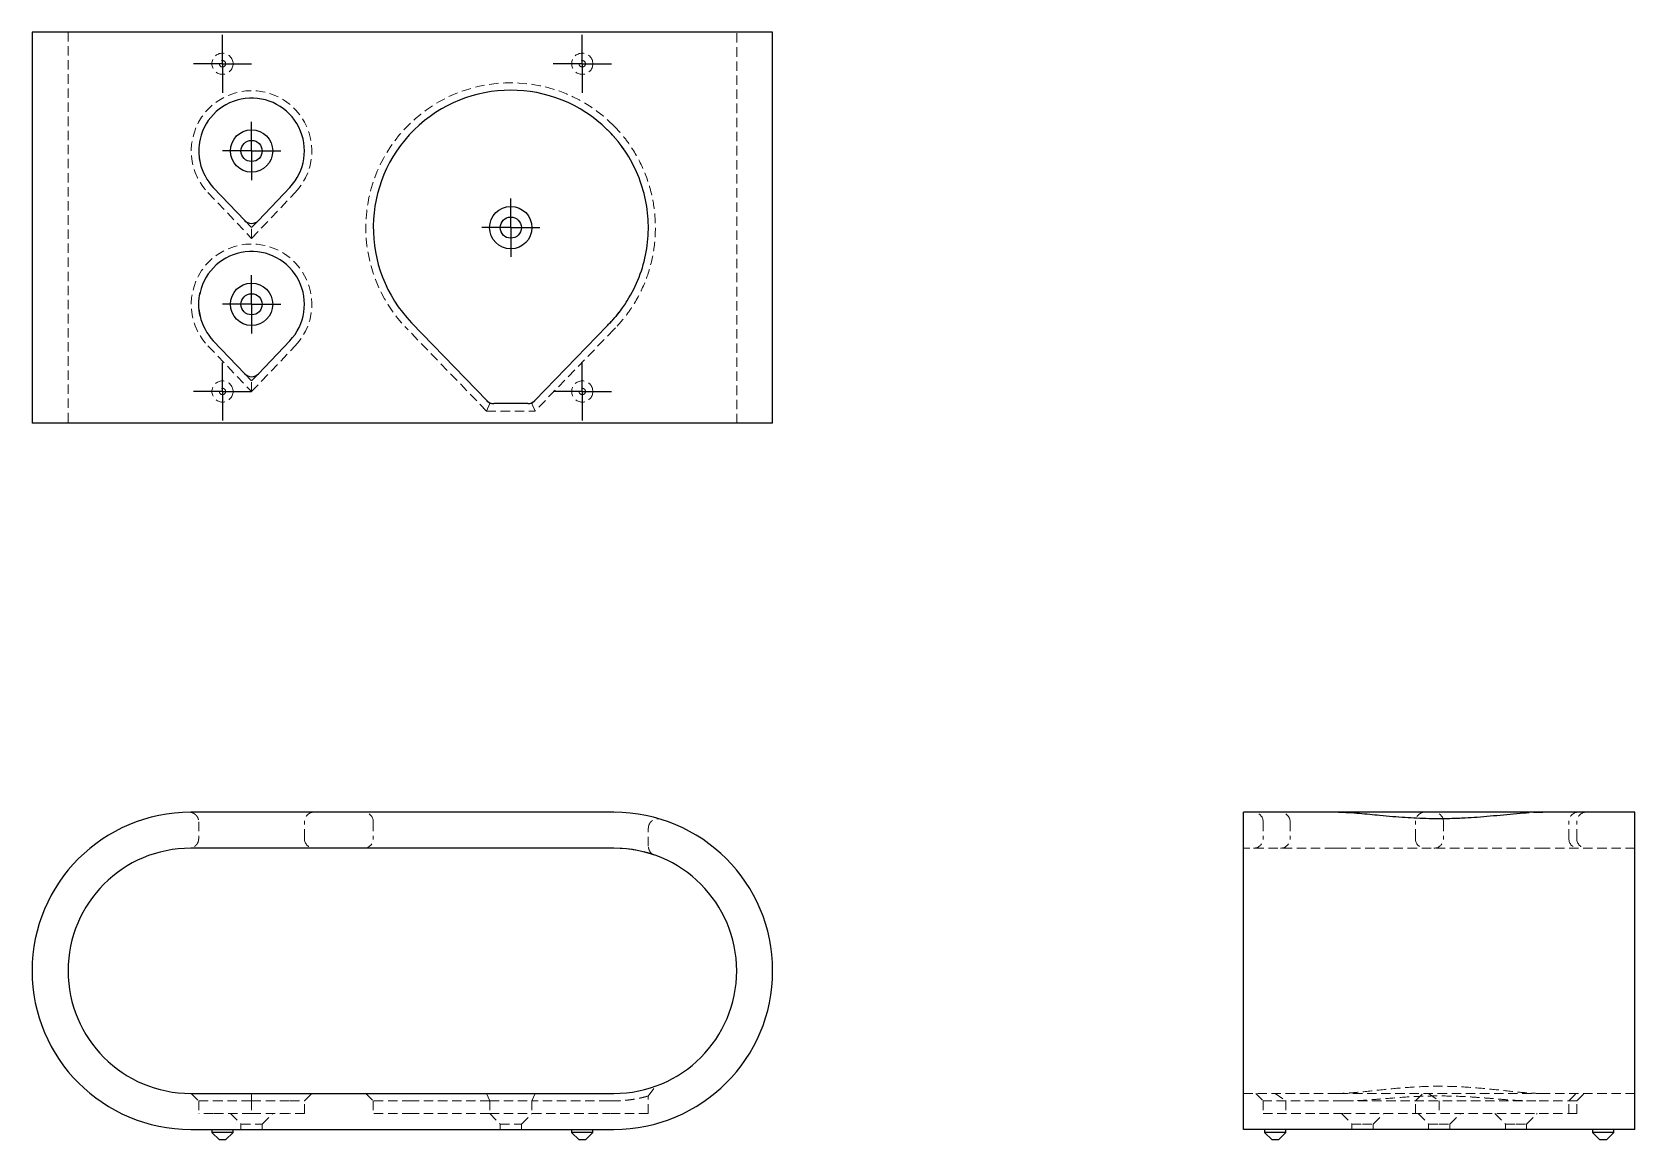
# Model space of a CAD drawing. Header units: millimetres. Extents: x 33 to 249, y 35 to 184.
import ezdxf

# ---------------------------------------------------------------- set-up
doc = ezdxf.new("R2010")
doc.units = ezdxf.units.MM
doc.linetypes.add('HIDDEN', pattern=[1.905, 1.27, -0.635])
doc.layers.add('10', color=7, linetype='Continuous')

# ---------------------------------------------------------------- blocks, each defined once
blk = doc.blocks.new('SW_CENTERMARKSYMBOL_0')
at = {"layer": '10', "color": 0}
for p, q in [((0, 2.5), (0, 3.93)), ((0, 0), (0, 2.5)), ((-2.5, 0), (-3.93, 0)), ((0, 0), (-2.5, 0)), ((0, 0), (0, -2.5)), ((0, 0), (2.5, 0)), ((2.5, 0), (3.93, 0)), ((0, -2.5), (0, -3.93))]:
    blk.add_line(p, q, dxfattribs=at)
blk = doc.blocks.new('SW_CENTERMARKSYMBOL_1')
at = {"layer": '10', "color": 0}
for p, q in [((0, 2.5), (0, 3.93)), ((0, 0), (0, 2.5)), ((-2.5, 0), (-3.93, 0)), ((0, 0), (-2.5, 0)), ((0, 0), (0, -2.5)), ((0, 0), (2.5, 0)), ((2.5, 0), (3.93, 0)), ((0, -2.5), (0, -3.93))]:
    blk.add_line(p, q, dxfattribs=at)
blk = doc.blocks.new('SW_CENTERMARKSYMBOL_2')
at = {"layer": '10', "color": 0}
for p, q in [((0, 2.5), (0, 3.93)), ((0, 0), (0, 2.5)), ((-2.5, 0), (-3.93, 0)), ((0, 0), (-2.5, 0)), ((0, 0), (0, -2.5)), ((0, 0), (2.5, 0)), ((2.5, 0), (3.93, 0)), ((0, -2.5), (0, -3.93))]:
    blk.add_line(p, q, dxfattribs=at)
blk = doc.blocks.new('SW_CENTERMARKSYMBOL_3')
at = {"layer": '10', "color": 0}
for p, q in [((0, 2.5), (0, 3.93)), ((0, 0), (0, 2.5)), ((-2.5, 0), (-3.93, 0)), ((0, 0), (-2.5, 0)), ((0, 0), (0, -2.5)), ((0, 0), (2.5, 0)), ((2.5, 0), (3.93, 0)), ((0, -2.5), (0, -3.93))]:
    blk.add_line(p, q, dxfattribs=at)
blk = doc.blocks.new('SW_CENTERMARKSYMBOL_4')
at = {"layer": '10', "color": 0}
for p, q in [((0, 2.5), (0, 3.93)), ((0, 0), (0, 2.5)), ((-2.5, 0), (-3.93, 0)), ((0, 0), (-2.5, 0)), ((0, 0), (0, -2.5)), ((0, 0), (2.5, 0)), ((2.5, 0), (3.93, 0)), ((0, -2.5), (0, -3.93))]:
    blk.add_line(p, q, dxfattribs=at)
blk = doc.blocks.new('SW_CENTERMARKSYMBOL_5')
at = {"layer": '10', "color": 0}
for p, q in [((0, 2.5), (0, 3.93)), ((0, 0), (0, 2.5)), ((-2.5, 0), (-3.93, 0)), ((0, 0), (-2.5, 0)), ((0, 0), (0, -2.5)), ((0, 0), (2.5, 0)), ((2.5, 0), (3.93, 0)), ((0, -2.5), (0, -3.93))]:
    blk.add_line(p, q, dxfattribs=at)
blk = doc.blocks.new('SW_CENTERMARKSYMBOL_6')
at = {"layer": '10', "color": 0}
for p, q in [((0, 2.5), (0, 3.93)), ((0, 0), (0, 2.5)), ((-2.5, 0), (-3.93, 0)), ((0, 0), (-2.5, 0)), ((0, 0), (0, -2.5)), ((0, 0), (2.5, 0)), ((2.5, 0), (3.93, 0)), ((0, -2.5), (0, -3.93))]:
    blk.add_line(p, q, dxfattribs=at)

msp = doc.modelspace()

# ---------------------------------------------------------------- linework, layer by layer
at = {"color": 7, "linetype": 'Continuous', "lineweight": 25}
for p, q in [((33, 184.43), (33, 131.57)), ((54.43, 184.43), (33, 184.43)), ((111.57, 184.43), (54.43, 184.43)), ((133, 184.43), (111.57, 184.43)), ((133, 131.57), (133, 184.43)), ((57.47, 163.43), (61.71, 158.98)), ((63.57, 158.98), (67.82, 163.43)), ((84.24, 145.14), (94.41, 134.62)), ((100.88, 134.62), (110.65, 144.73)), ((61.71, 138.26), (57.47, 142.72)), ((67.82, 142.72), (63.57, 138.26)), ((99.95, 134.22), (95.33, 134.22)), ((54.43, 131.57), (33, 131.57)), ((111.57, 131.57), (54.43, 131.57)), ((133, 131.57), (111.57, 131.57)), ((111.57, 79.01), (54.43, 79.01)), ((196.57, 36.15), (196.57, 79.01)), ((208.84, 79.01), (196.57, 79.01)), ((209.25, 79.01), (208.84, 79.01)), ((209.26, 79), (209.2, 79.01)), ((237.15, 79.01), (209.25, 79.01)), ((249.43, 79.01), (237.15, 79.01)), ((249.43, 36.15), (249.43, 79.01)), ((111.57, 74.15), (54.43, 74.15)), ((54.43, 41.01), (111.57, 41.01)), ((54.43, 36.15), (111.57, 36.15)), ((57.29, 36.15), (57.29, 35.72)), ((57.29, 35.72), (58.29, 34.72)), ((60.14, 35.72), (57.29, 35.72)), ((59.14, 34.72), (58.29, 34.72)), ((59.14, 34.72), (60.14, 35.72)), ((60.14, 35.72), (60.14, 36.15)), ((105.86, 36.15), (105.86, 35.72)), ((105.86, 35.72), (106.86, 34.72)), ((108.71, 35.72), (105.86, 35.72)), ((107.71, 34.72), (106.86, 34.72)), ((107.71, 34.72), (108.71, 35.72)), ((108.71, 35.72), (108.71, 36.15)), ((249.43, 36.15), (196.57, 36.15)), ((199.43, 36.15), (199.43, 35.72)), ((199.43, 35.72), (200.43, 34.72)), ((200.86, 35.72), (199.43, 35.72)), ((200.86, 34.72), (200.43, 34.72)), ((202.29, 35.72), (200.86, 35.72)), ((201.29, 34.72), (200.86, 34.72)), ((201.29, 34.72), (202.29, 35.72)), ((202.29, 35.72), (202.29, 36.15)), ((243.71, 36.15), (243.71, 35.72)), ((243.71, 35.72), (244.71, 34.72)), ((245.14, 35.72), (243.71, 35.72)), ((245.14, 34.72), (244.71, 34.72)), ((246.57, 35.72), (245.14, 35.72)), ((245.57, 34.72), (245.14, 34.72)), ((245.57, 34.72), (246.57, 35.72)), ((246.57, 35.72), (246.57, 36.15))]:
    msp.add_line(p, q, dxfattribs=at)
at = {"color": 7, "linetype": 'HIDDEN', "lineweight": 18}
for p, q in [((37.86, 184.43), (37.86, 131.57)), ((128.14, 131.57), (128.14, 184.43)), ((110.67, 171.24), (110.86, 171.05)), ((56.75, 162.74), (62.64, 156.55)), ((62.64, 156.55), (68.54, 162.74)), ((61.71, 158.98), (62.64, 158)), ((62.64, 158), (63.57, 158.98)), ((62.64, 156.55), (62.64, 158)), ((94.36, 133.22), (83.52, 144.45)), ((111.57, 144.25), (100.92, 133.22)), ((56.75, 142.03), (62.64, 135.84)), ((62.64, 135.84), (68.54, 142.03)), ((61.71, 138.26), (62.64, 137.29)), ((62.64, 137.29), (63.57, 138.26)), ((62.64, 135.84), (62.64, 137.29)), ((94.36, 133.22), (94.79, 134.22)), ((94.79, 134.22), (94.41, 134.62)), ((94.79, 134.22), (95.33, 134.22)), ((99.95, 134.22), (100.5, 134.22)), ((100.88, 134.62), (100.5, 134.22)), ((100.92, 133.22), (100.5, 134.22)), ((94.36, 133.22), (100.92, 133.22)), ((54.68, 78.92), (54.2, 79.01)), ((54.33, 79.01), (54.68, 78.92)), ((54.43, 79.01), (54.66, 78.99)), ((111.98, 79), (111.81, 78.99)), ((114.09, 78.86), (113.96, 78.87)), ((209.2, 79.01), (208.84, 79.01)), ((209.26, 79), (209.41, 78.98)), ((210.22, 78.95), (209.41, 78.98)), ((237.15, 79.01), (236.99, 78.99)), ((55.5, 77.72), (55.5, 75.44)), ((69.79, 75.44), (69.79, 77.72)), ((79.07, 77.72), (79.07, 75.44)), ((116.21, 74.42), (116.21, 76.83)), ((199.22, 77.72), (199.22, 75.44)), ((202.86, 77.72), (202.86, 75.44)), ((219.79, 75.44), (219.79, 77.72)), ((223.58, 77.72), (223.58, 75.44)), ((240.5, 75.44), (240.5, 77.72)), ((241.57, 75.44), (241.57, 77.72)), ((208.84, 74.15), (196.57, 74.15)), ((209.25, 74.15), (208.84, 74.15)), ((237.15, 74.15), (209.25, 74.15)), ((249.43, 74.15), (237.15, 74.15)), ((116.21, 40.66), (117.17, 41.98)), ((54.5, 41.01), (55.5, 40.01)), ((55.5, 40.01), (57.47, 40.01)), ((55.5, 40.01), (55.5, 38.29)), ((57.47, 40.01), (62.64, 40.01)), ((62.64, 41.01), (62.64, 40.01)), ((62.64, 40.01), (67.82, 40.01)), ((62.64, 40.01), (62.64, 38.29)), ((67.82, 40.01), (69.79, 40.01)), ((69.79, 40.01), (70.79, 41.01)), ((69.79, 38.29), (69.79, 40.01)), ((78.07, 41.01), (79.07, 40.01)), ((84.24, 40.01), (79.07, 40.01)), ((79.07, 40.01), (79.07, 38.29)), ((94.79, 40.01), (84.24, 40.01)), ((94.36, 41.01), (94.79, 40.01)), ((94.79, 40.01), (94.79, 38.29)), ((94.79, 40.01), (100.5, 40.01)), ((100.92, 41.01), (100.5, 40.01)), ((100.5, 40.01), (100.5, 38.29)), ((110.85, 40.01), (100.5, 40.01)), ((111.04, 40.01), (110.85, 40.01)), ((116.21, 38.29), (116.21, 40.67)), ((209.25, 41.01), (196.57, 41.01)), ((198.22, 41.01), (199.22, 40.01)), ((209.94, 40.01), (199.22, 40.01)), ((199.22, 40.01), (199.22, 38.29)), ((200.84, 41.01), (202.29, 40.01)), ((202.29, 40.01), (202.29, 38.29)), ((209.25, 41.01), (209.45, 41.01)), ((209.45, 41.01), (236.75, 41.01)), ((210.14, 40.01), (209.94, 40.01)), ((209.94, 40.01), (210.14, 40.01)), ((210.14, 40.01), (235.48, 40.01)), ((219.79, 40.01), (220.79, 41.01)), ((219.79, 38.29), (219.79, 40.01)), ((221.55, 41.01), (223, 40.01)), ((223, 40.01), (223, 38.29)), ((241.57, 40.01), (236.05, 40.01)), ((249.43, 41.01), (236.75, 41.01)), ((240.5, 40.01), (241.5, 41.01)), ((240.5, 38.29), (240.5, 40.01)), ((241.57, 40.01), (242.57, 41.01)), ((241.57, 38.29), (241.57, 40.01)), ((57.47, 38.29), (55.5, 38.29)), ((62.64, 38.29), (57.47, 38.29)), ((59.79, 38.29), (61.21, 36.87)), ((61.21, 36.87), (64.07, 36.87)), ((61.21, 36.87), (61.21, 36.15)), ((62.64, 38.29), (67.82, 38.29)), ((64.07, 36.87), (65.5, 38.29)), ((64.07, 36.15), (64.07, 36.87)), ((69.79, 38.29), (67.82, 38.29)), ((84.24, 38.29), (79.07, 38.29)), ((94.79, 38.29), (84.24, 38.29)), ((94.79, 38.29), (100.5, 38.29)), ((94.79, 38.29), (96.21, 36.87)), ((96.21, 36.87), (99.07, 36.87)), ((96.21, 36.87), (96.21, 36.15)), ((99.07, 36.87), (100.5, 38.29)), ((99.07, 36.15), (99.07, 36.87)), ((100.5, 38.29), (111.04, 38.29)), ((116.21, 38.29), (111.04, 38.29)), ((199.22, 38.29), (210.14, 38.29)), ((209.79, 38.29), (211.21, 36.87)), ((241.57, 38.29), (210.14, 38.29)), ((211.21, 36.87), (212.64, 36.87)), ((211.21, 36.87), (211.21, 36.15)), ((212.64, 36.87), (214.07, 36.87)), ((214.07, 36.87), (215.5, 38.29)), ((214.07, 36.15), (214.07, 36.87)), ((220.14, 38.29), (221.57, 36.87)), ((221.57, 36.87), (223, 36.87)), ((221.57, 36.87), (221.57, 36.15)), ((223, 36.87), (224.43, 36.87)), ((224.43, 36.87), (225.86, 38.29)), ((224.43, 36.15), (224.43, 36.87)), ((230.5, 38.29), (231.93, 36.87)), ((231.93, 36.87), (233.36, 36.87)), ((231.93, 36.87), (231.93, 36.15)), ((233.36, 36.87), (234.79, 36.87)), ((234.79, 36.87), (236.21, 38.29)), ((234.79, 36.15), (234.79, 36.87))]:
    msp.add_line(p, q, dxfattribs=at)
at = {"color": 7, "linetype": 'Continuous', "lineweight": 25, "flags": 128}
for points in [[(55.68, 169.96), (55.64, 169.75), (55.59, 169.52)], [(55.57, 167.34), (55.59, 167.2), (55.68, 166.76)], [(55.68, 149.24), (55.64, 149.03), (55.62, 148.92)], [(55.53, 146.98), (55.59, 146.48), (55.68, 146.04)]]:
    msp.add_lwpolyline(points, dxfattribs=at)
at = {"color": 7, "linetype": 'HIDDEN', "lineweight": 18}
for centre, radius in [((58.71, 180.14), 1.43), ((58.71, 180.14), 0.429), ((107.29, 180.14), 1.43), ((107.29, 180.14), 0.429), ((58.71, 135.86), 1.43), ((107.29, 135.86), 1.43), ((58.71, 135.86), 0.429), ((107.29, 135.86), 0.429)]:
    msp.add_circle(centre, radius, dxfattribs=at)
at = {"color": 7, "linetype": 'Continuous', "lineweight": 25}
for centre, radius in [((62.64, 168.36), 2.86), ((62.64, 168.36), 1.43), ((97.64, 158), 2.86), ((97.64, 158), 1.43), ((62.64, 147.64), 2.86), ((62.64, 147.64), 1.43)]:
    msp.add_circle(centre, radius, dxfattribs=at)
at = {"color": 7, "linetype": 'HIDDEN', "lineweight": 18}
for centre, radius, start, end in [((97.64, 158), 19.57, 44.6283, 223.8226), ((62.64, 168.36), 8.14, 316.3972, 223.6028), ((62.64, 147.64), 8.14, 316.3972, 223.6028), ((71.07, 77.72), 1.29, 90, 180), ((77.79, 77.72), 1.29, 0, 90), ((197.94, 77.72), 1.29, 0, 90), ((201.58, 77.72), 1.29, 0, 90), ((221.07, 77.72), 1.29, 90, 180), ((222.29, 77.72), 1.29, 0, 90), ((241.79, 77.72), 1.29, 90, 180), ((242.86, 77.72), 1.29, 90, 180), ((71.07, 75.44), 1.29, 180, 270), ((77.79, 75.44), 1.29, 270, 0), ((197.94, 75.44), 1.29, 270, 0), ((201.58, 75.44), 1.29, 270, 0), ((221.07, 75.44), 1.29, 180, 270), ((222.29, 75.44), 1.29, 270, 0), ((241.79, 75.44), 1.29, 180, 270), ((242.86, 75.44), 1.29, 180, 270)]:
    msp.add_arc(centre, radius, start, end, dxfattribs=at)
at = {"color": 7, "linetype": 'Continuous', "lineweight": 25}
for centre, radius, start, end in [((62.64, 168.36), 7.14, 316.3972, 167.0526), ((97.64, 158), 18.57, 45.4574, 223.8131), ((62.64, 168.36), 7.14, 192.9474, 223.6028), ((62.64, 159.86), 1.29, 223.6028, 316.3972), ((62.64, 147.64), 7.14, 316.3972, 167.0526), ((62.64, 147.64), 7.14, 192.9474, 223.6028), ((62.64, 139.15), 1.29, 223.6028, 316.3972), ((95.33, 135.51), 1.29, 224, 270), ((99.95, 135.51), 1.29, 270, 316), ((54.43, 57.58), 21.43, 90, 270), ((111.57, 57.58), 21.43, 270, 90), ((54.43, 57.58), 16.57, 90, 270), ((111.57, 57.58), 16.57, 270, 90)]:
    msp.add_arc(centre, radius, start, end, dxfattribs=at)
for points, knots in [([(111.04, 145.14), (111.27, 145.38), (111.49, 145.62), (111.9, 146.1), (112.1, 146.34), (112.68, 147.08), (113.03, 147.59), (114.01, 149.14), (114.55, 150.22), (115.4, 152.43), (115.72, 153.57), (116.13, 155.89), (116.23, 157.07), (116.2, 159.41), (116.07, 160.59), (115.6, 162.89), (115.25, 164.03), (114.33, 166.23), (113.77, 167.3), (112.74, 168.83), (112.37, 169.33), (111.87, 169.93), (111.77, 170.05), (111.56, 170.29), (111.46, 170.41), (111.13, 170.77), (110.9, 171.01), (110.67, 171.24)], [0, 0, 0, 0, 0.03125, 0.03125, 0.0625, 0.0625, 0.125, 0.125, 0.25, 0.25, 0.375, 0.375, 0.5, 0.5, 0.625, 0.625, 0.75, 0.75, 0.875, 0.875, 0.9375, 0.9375, 0.953125, 0.953125, 0.96875, 0.96875, 1, 1, 1, 1]), ([(55.68, 169.96), (55.56, 169.43), (55.5, 168.9), (55.5, 167.82), (55.56, 167.28), (55.68, 166.76)], [0, 0, 0, 0, 0.5, 0.5, 1, 1, 1, 1]), ([(55.68, 146.04), (55.56, 146.57), (55.5, 147.1), (55.5, 148.18), (55.56, 148.72), (55.68, 149.24)], [0, 0, 0, 0, 0.5, 0.5, 1, 1, 1, 1]), ([(112.73, 147.19), (112.51, 146.89), (111.99, 146.17), (111.39, 145.52), (111.04, 145.14)], [0, 0, 0, 0, 0.4221809, 1, 1, 1, 1]), ([(235.15, 78.92), (234.61, 78.88), (233.5, 78.8), (231.73, 78.63), (229.93, 78.46), (228.19, 78.31), (226.73, 78.22), (225.49, 78.16), (224.37, 78.13), (223.07, 78.11), (221.57, 78.13), (219.98, 78.18), (218.35, 78.28), (216.68, 78.4), (215.09, 78.55), (213.58, 78.7), (212.19, 78.83), (211.05, 78.92), (210.42, 78.94), (210.22, 78.95)], [0, 0, 0, 0, 0.075469, 0.153208, 0.225718, 0.293013, 0.355514, 0.391148, 0.431631, 0.479388, 0.534482, 0.597055, 0.655116, 0.718803, 0.788479, 0.845013, 0.905564, 0.970536, 1, 1, 1, 1]), ([(116.87, 73.28), (116.81, 73.3), (116.66, 73.35), (116.25, 73.48), (115.81, 73.6), (115.63, 73.64)], [0, 0, 0, 0, 0.267538, 0.696845, 1, 1, 1, 1])]:
    msp.add_open_spline(points, degree=3, knots=knots, dxfattribs=at)
at = {"color": 7, "linetype": 'HIDDEN', "lineweight": 18}
for points, knots in [([(110.86, 171.05), (111.05, 170.85), (111.43, 170.46), (111.78, 170.03), (111.95, 169.81)], [0, 0, 0, 0, 0.492186, 1, 1, 1, 1]), ([(111.57, 171.75), (112.05, 171.26), (112.5, 170.75), (113.34, 169.71), (113.72, 169.17), (114.77, 167.53), (115.34, 166.41), (116.25, 164.1), (116.59, 162.92), (117.04, 160.54), (117.16, 159.33), (117.17, 156.92), (117.07, 155.71), (116.65, 153.32), (116.33, 152.14), (115.45, 149.83), (114.9, 148.69), (113.87, 147.05), (113.5, 146.51), (112.89, 145.72), (112.67, 145.46), (112.34, 145.08), (112.23, 144.95), (112, 144.7), (111.88, 144.57), (111.77, 144.45)], [0, 0, 0, 0, 0.0625, 0.0625, 0.125, 0.125, 0.25, 0.25, 0.375, 0.375, 0.5, 0.5, 0.625, 0.625, 0.75, 0.75, 0.875, 0.875, 0.9375, 0.9375, 0.96875, 0.96875, 0.984375, 0.984375, 1, 1, 1, 1]), ([(112.28, 169.41), (112.34, 169.34), (112.75, 168.86), (113.16, 168.26), (113.47, 167.71), (113.51, 167.63)], [0, 0, 0, 0, 0.121442, 0.874829, 1, 1, 1, 1]), ([(54.34, 79.01), (54.3, 79.01), (54.21, 79.01), (54.21, 79.01), (54.21, 79.01)], [0, 0, 0, 0, 0.39665, 1, 1, 1, 1]), ([(54.62, 78.97), (54.62, 78.96), (54.6, 78.95), (54.64, 78.94), (54.68, 78.92)], [0, 0, 0, 0, 0.14896, 1, 1, 1, 1]), ([(54.68, 78.92), (54.8, 78.86), (55.04, 78.74), (55.3, 78.44), (55.47, 78.09), (55.49, 77.84), (55.5, 77.72)], [0, 0, 0, 0, 0.255496, 0.515087, 0.766615, 1, 1, 1, 1]), ([(116.21, 76.83), (116.22, 76.94), (116.24, 77.17), (116.38, 77.5), (116.6, 77.77), (116.87, 77.97), (117.15, 78.09), (117.52, 78.15), (117.65, 78.12), (117.75, 78.1)], [0, 0, 0, 0, 0.0981401, 0.2036842, 0.3158175, 0.4340384, 0.5591567, 0.6933941, 1, 1, 1, 1]), ([(236.99, 78.99), (236.44, 78.98), (235.86, 78.98), (235.19, 78.92), (235.15, 78.92)], [0, 0, 0, 0, 0.93406, 1, 1, 1, 1]), ([(55.5, 75.44), (55.48, 75.28), (55.46, 75.03), (55.3, 74.73), (55.14, 74.53), (54.93, 74.36), (54.64, 74.2), (54.39, 74.17), (54.23, 74.15)], [0, 0, 0, 0, 0.239622, 0.368466, 0.499999, 0.631533, 0.760378, 1, 1, 1, 1]), ([(111.41, 74.17), (111.61, 74.17), (112.07, 74.17), (112.77, 74.13), (113.56, 74.05), (114.36, 73.93), (115.05, 73.8), (115.4, 73.71), (115.54, 73.67)], [0, 0, 0, 0, 0.116144, 0.261981, 0.434644, 0.632346, 0.853938, 1, 1, 1, 1]), ([(116.89, 73.28), (116.85, 73.29), (116.79, 73.32), (116.56, 73.51), (116.39, 73.75), (116.3, 73.95), (116.23, 74.18), (116.22, 74.35), (116.21, 74.42)], [0, 0, 0, 0, 0.376574, 0.655097, 0.762853, 0.853212, 0.930361, 1, 1, 1, 1]), ([(116.88, 73.28), (116.89, 73.27), (117.04, 73.23), (117.08, 73.21), (117.07, 73.21), (116.91, 73.27), (116.87, 73.28)], [0, 0, 0, 0, 0.0262581, 0.4425574, 0.8584132, 1, 1, 1, 1]), ([(236.75, 41.01), (236.26, 41.01), (235.75, 41.03), (234.71, 41.1), (234.17, 41.14), (232.53, 41.31), (231.41, 41.44), (229.1, 41.68), (227.92, 41.78), (225.54, 41.94), (224.33, 41.98), (221.92, 41.98), (220.71, 41.95), (218.32, 41.8), (217.14, 41.7), (214.83, 41.46), (213.69, 41.33), (212.05, 41.17), (211.51, 41.12), (210.72, 41.06), (210.46, 41.04), (210.08, 41.03), (209.95, 41.02), (209.7, 41.01), (209.57, 41.01), (209.45, 41.01)], [0, 0, 0, 0, 0.0625, 0.0625, 0.125, 0.125, 0.25, 0.25, 0.375, 0.375, 0.5, 0.5, 0.625, 0.625, 0.75, 0.75, 0.875, 0.875, 0.9375, 0.9375, 0.96875, 0.96875, 0.984375, 0.984375, 1, 1, 1, 1]), ([(110.86, 40.01), (111.05, 40.01), (111.37, 40.01), (111.66, 40.01), (111.78, 40.02)], [0, 0, 0, 0, 0.585621, 1, 1, 1, 1]), ([(116.2, 40.67), (116.2, 40.67), (116.22, 40.67), (116.11, 40.64), (115.88, 40.58), (115.53, 40.48), (115.06, 40.37), (114.47, 40.26), (113.78, 40.15), (112.98, 40.06), (112.08, 40.01), (111.39, 40.01), (111.04, 40.01)], [0, 0, 0, 0, 0.037389, 0.149583, 0.254478, 0.359377, 0.467158, 0.574941, 0.679716, 0.784487, 0.892238, 1, 1, 1, 1]), ([(236.05, 40.01), (235.62, 40.01), (235.17, 40.01), (234.23, 40.03), (233.75, 40.05), (232.75, 40.11), (232.23, 40.15), (231.18, 40.23), (230.64, 40.28), (229.54, 40.37), (228.98, 40.41), (227.84, 40.5), (227.26, 40.54), (225.5, 40.63), (224.31, 40.67), (222.53, 40.67), (221.93, 40.67), (220.74, 40.63), (220.14, 40.61), (218.38, 40.52), (217.24, 40.43), (215.58, 40.3), (215.03, 40.25), (213.96, 40.17), (213.45, 40.13), (212.45, 40.06), (211.97, 40.04), (211.03, 40.01), (210.58, 40.01), (210.14, 40.01)], [0, 0, 0, 0, 0.0625, 0.0625, 0.125, 0.125, 0.1875, 0.1875, 0.25, 0.25, 0.3125, 0.3125, 0.375, 0.375, 0.5, 0.5, 0.5625, 0.5625, 0.625, 0.625, 0.75, 0.75, 0.8125, 0.8125, 0.875, 0.875, 0.9375, 0.9375, 1, 1, 1, 1])]:
    msp.add_open_spline(points, degree=3, knots=knots, dxfattribs=at)
at = {"color": 7, "linetype": 'Continuous', "lineweight": 25}
msp.add_open_spline([(110.65, 144.73), (110.78, 144.87), (110.91, 145.01), (111.04, 145.14)], degree=3, dxfattribs=at)
at = {"color": 7, "linetype": 'HIDDEN', "lineweight": 18}
for points in [[(111.77, 144.45), (111.7, 144.38), (111.64, 144.32), (111.57, 144.25)], [(209.45, 41.01), (209.38, 41.01), (209.32, 41.01), (209.25, 41.01)]]:
    msp.add_open_spline(points, degree=3, dxfattribs=at)

# ---------------------------------------------------------------- block references
at = {"layer": '10'}
for name, p in [('SW_CENTERMARKSYMBOL_4', (58.71, 180.14)), ('SW_CENTERMARKSYMBOL_3', (107.29, 180.14)), ('SW_CENTERMARKSYMBOL_1', (62.64, 168.36)), ('SW_CENTERMARKSYMBOL_2', (97.64, 158)), ('SW_CENTERMARKSYMBOL_0', (62.64, 147.64)), ('SW_CENTERMARKSYMBOL_6', (58.71, 135.86)), ('SW_CENTERMARKSYMBOL_5', (107.29, 135.86))]:
    msp.add_blockref(name, p, dxfattribs=at)

doc.saveas('drawing.dxf')
